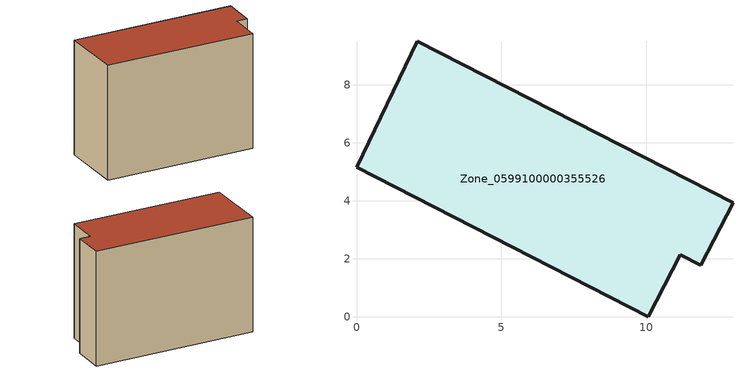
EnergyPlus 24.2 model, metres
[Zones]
Zone_0599100000355526
 floor ground (C_G): 0,5.17 2.11,9.51 13,3.93 11.89,1.77 11.17,2.14 10.08,0 z3.75
 wall outside (C_F): 2.11,9.51 0,5.17 10.08,0 11.17,2.14 11.89,1.77 13,3.93 2.11,9.51 z3.75:12.47
 roof outside (C_R): 13,3.93 2.11,9.51 0,5.17 10.08,0 11.17,2.14 11.89,1.77 z12.47
[BUILDING]
Pand.0599100000355526: North Axis=0; Terrain=City; Loads Convergence Tolerance Value=0.04; Temperature Convergence Tolerance Value=0.4; Solar Distribution=FullExterior; Maximum Number of Warmup Days=25; Minimum Number of Warmup Days=1
[Site:Location]
Rotterdam.The.Hague.AP_ZH_NLD Design_Conditions: Latitude=51.96; Longitude=4.45; Time Zone=1; Elevation=-4.5
[SITE:GROUNDTEMPERATURE:BUILDINGSURFACE]
18, 18, 18, 18, 18, 18, 18, 18, 18, 18, 18, 18
[MATERIAL] Thermal Absorptance=0.9; Solar Absorptance=0.7; Visible Absorptance=0.7
Name | Roughness | Thickness | Conductivity | Density | Specific Heat
G.TI.1992-2005 | MediumSmooth | 0.15 | 0.06 | 540 | 1210
F.TI.1992-2005 | Rough | 0.3 | 0.12 | 1920 | 840
R.TI.1992-2005 | MediumRough | 0.2 | 0.08 | 1500 | 1000
[CONSTRUCTION]
C_G: G.TI.1992-2005
C_F: F.TI.1992-2005
C_R: R.TI.1992-2005
[ZONE]
Zone_0599100000355526: Type=1; Multiplier=1; Ceiling Height=Autocalculate; Volume=Autocalculate; Floor Area=autocalculate; Part of Total Floor Area=Yes
[ZONEINFILTRATION:DESIGNFLOWRATE]
Infil_Zone_0599100000355526: Zone or ZoneList or Space or SpaceList=Zone_0599100000355526; Schedule=AlwaysOn; Design Flow Rate Calculation Method=Flow/Area; Flow Rate per Floor Area=0.0015; Constant Term Coefficient=1; Temperature Term Coefficient=0; Velocity Term Coefficient=0; Velocity Squared Term Coefficient=0
[HVACTEMPLATE:ZONE:IDEALLOADSAIRSYSTEM]
Zone_0599100000355526: Maximum Heating Supply Air Temperature=50; Minimum Cooling Supply Air Temperature=13; Maximum Heating Supply Air Humidity Ratio=0.0156; Minimum Cooling Supply Air Humidity Ratio=0.0077; Heating Limit=NoLimit; Cooling Limit=NoLimit; Dehumidification Control Type=ConstantSensibleHeatRatio; Cooling Sensible Heat Ratio=0.7; Dehumidification Setpoint=60; Humidification Control Type=None; Humidification Setpoint=30; Outdoor Air Method=None; Outdoor Air Flow Rate per Person=0.00944; Outdoor Air Flow Rate per Zone Floor Area=0; Outdoor Air Flow Rate per Zone=0; Demand Controlled Ventilation Type=None; Outdoor Air Economizer Type=NoEconomizer; Heat Recovery Type=None; Sensible Heat Recovery Effectiveness=0.7; Latent Heat Recovery Effectiveness=0.65
[ZONECONTROL:THERMOSTAT]
ThermostatControl_Zone_0599100000355526: Zone or ZoneList=Zone_0599100000355526; Control Type Schedule=DualSetpointControlType; Control 1=Thermostat_Zone_0599100000355526; Temperature Difference Between Cutout And Setpoint=0
[THERMOSTATSETPOINT:DUALSETPOINT]
Thermostat_Zone_0599100000355526: Heating Setpoint Temperature Schedule=HeatingSetpoint_Zone_0599100000355526; Cooling Setpoint Temperature Schedule=CoolingSetpoint_Zone_0599100000355526
[SCHEDULE:COMPACT]
HeatingSetpoint_Zone_0599100000355526: Through: 12/31, For: AllDays, Until: 24:00, 21
CoolingSetpoint_Zone_0599100000355526: Through: 12/31, For: AllDays, Until: 24:00, 24
DualSetpointControlType: Through: 12/31, For: AllDays, Until: 24:00, 4
AlwaysOn: Through: 12/31, For: AllDays, Until: 24:00, 1
